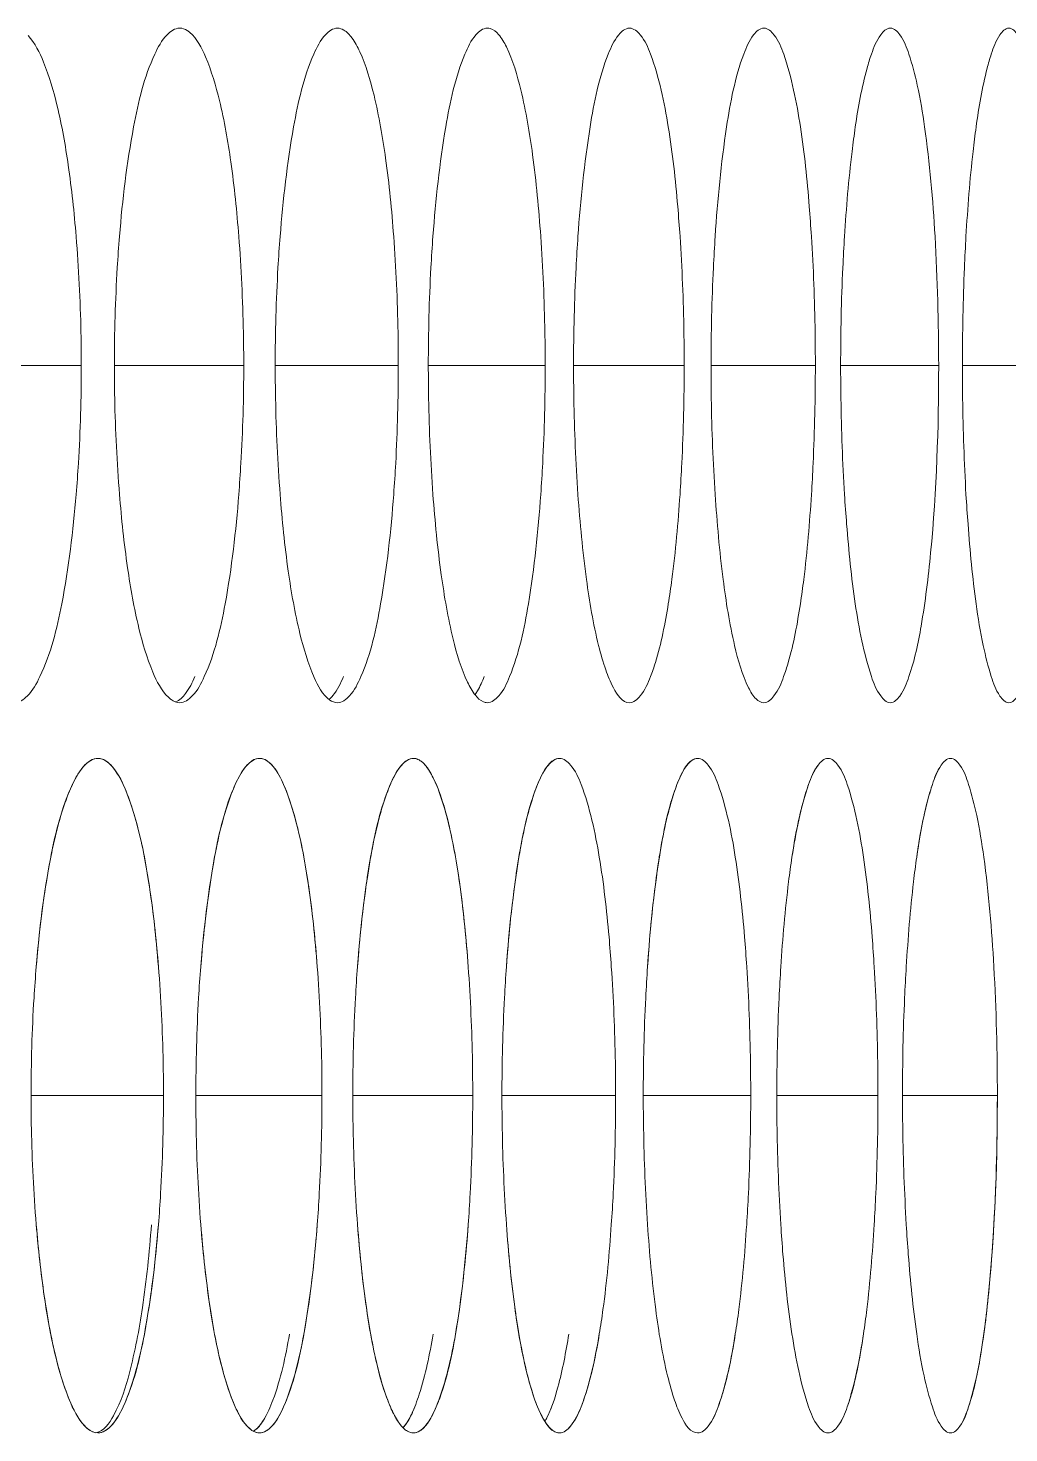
# Model space of a CAD drawing. Header units: millimetres. Extents: x 1177 to 4147, y 93 to 2194.
# Drawn here: x 2907.68 to 2916.4, y 1641.89 to 1654.38 of the extents above; entities that cross this region are included whole.
import ezdxf

# ---------------------------------------------------------------- set-up
doc = ezdxf.new("R2010")
doc.units = ezdxf.units.MM
doc.header["$LTSCALE"] = 0.1
doc.layers.add('标注', color=251, linetype='Continuous', lineweight=9)

msp = doc.modelspace()

# ---------------------------------------------------------------- linework, layer by layer
at = {"layer": '标注'}
for p, q in [((2906.944, 1651.38), (2908.15, 1651.38)), ((2908.444, 1651.38), (2909.595, 1651.38)), ((2909.875, 1651.38), (2910.97, 1651.38)), ((2911.237, 1651.38), (2912.277, 1651.38)), ((2912.529, 1651.38), (2913.513, 1651.38)), ((2913.752, 1651.38), (2914.68, 1651.38)), ((2914.905, 1651.38), (2915.777, 1651.38)), ((2915.988, 1651.38), (2916.804, 1651.38)), ((2907.703, 1644.885), (2908.881, 1644.885)), ((2907.703, 1644.885), (2908.881, 1644.885)), ((2909.169, 1644.885), (2910.291, 1644.885)), ((2909.169, 1644.885), (2910.291, 1644.885)), ((2910.565, 1644.885), (2911.632, 1644.885)), ((2910.565, 1644.885), (2911.632, 1644.885)), ((2911.892, 1644.885), (2912.903, 1644.885)), ((2911.892, 1644.885), (2912.903, 1644.885)), ((2913.149, 1644.885), (2914.105, 1644.885)), ((2913.149, 1644.885), (2914.105, 1644.885)), ((2914.337, 1644.885), (2915.237, 1644.885)), ((2914.337, 1644.885), (2915.237, 1644.885)), ((2915.455, 1644.885), (2916.299, 1644.885)), ((2915.455, 1644.885), (2916.299, 1644.885))]:
    msp.add_line(p, q, dxfattribs=at)
for points, knots in [([(2909.025, 1654.38), (2908.983, 1654.38), (2908.882, 1654.308), (2908.833, 1654.21), (2908.804, 1654.149)], [0, 0, 0, 0, 0.384136, 1, 1, 1, 1]), ([(2909.115, 1654.342), (2909.108, 1654.348), (2909.082, 1654.368), (2909.049, 1654.38), (2909.025, 1654.38)], [0, 0, 0, 0, 0.282086, 1, 1, 1, 1]), ([(2910.428, 1654.38), (2910.388, 1654.38), (2910.291, 1654.306), (2910.245, 1654.21), (2910.218, 1654.149)], [0, 0, 0, 0, 0.378328, 1, 1, 1, 1]), ([(2910.929, 1652.528), (2910.912, 1652.76), (2910.871, 1653.181), (2910.775, 1653.731), (2910.671, 1654.093), (2910.57, 1654.284), (2910.514, 1654.346), (2910.485, 1654.363)], [0, 0, 0, 0, 0.364158, 0.661207, 0.874207, 0.947517, 1, 1, 1, 1]), ([(2911.762, 1654.38), (2911.723, 1654.38), (2911.63, 1654.304), (2911.589, 1654.21), (2911.563, 1654.149)], [0, 0, 0, 0, 0.37223, 1, 1, 1, 1]), ([(2912.237, 1652.528), (2912.22, 1652.77), (2912.179, 1653.208), (2912.083, 1653.772), (2911.978, 1654.135), (2911.876, 1654.316), (2911.817, 1654.368), (2911.788, 1654.376)], [0, 0, 0, 0, 0.376417, 0.678059, 0.88637, 0.953961, 1, 1, 1, 1]), ([(2913.027, 1654.38), (2912.989, 1654.38), (2912.9, 1654.302), (2912.862, 1654.209), (2912.838, 1654.149)], [0, 0, 0, 0, 0.36584, 1, 1, 1, 1]), ([(2913.372, 1653.501), (2913.336, 1653.72), (2913.276, 1654.008), (2913.153, 1654.302), (2913.064, 1654.38), (2913.027, 1654.38)], [0, 0, 0, 0, 0.68404, 0.884461, 1, 1, 1, 1]), ([(2914.222, 1654.38), (2914.185, 1654.38), (2914.101, 1654.299), (2914.066, 1654.209), (2914.043, 1654.149)], [0, 0, 0, 0, 0.359161, 1, 1, 1, 1]), ([(2914.547, 1653.501), (2914.514, 1653.72), (2914.456, 1654.007), (2914.342, 1654.299), (2914.258, 1654.38), (2914.222, 1654.38)], [0, 0, 0, 0, 0.688296, 0.888112, 1, 1, 1, 1]), ([(2915.347, 1654.38), (2915.312, 1654.38), (2915.232, 1654.297), (2915.2, 1654.209), (2915.179, 1654.149)], [0, 0, 0, 0, 0.352199, 1, 1, 1, 1]), ([(2915.777, 1651.38), (2915.777, 1651.763), (2915.758, 1652.471), (2915.687, 1653.305), (2915.599, 1653.843), (2915.525, 1654.122), (2915.461, 1654.297), (2915.381, 1654.38), (2915.347, 1654.38)], [0, 0, 0, 0, 0.372429, 0.689732, 0.811883, 0.904664, 0.966442, 1, 1, 1, 1]), ([(2916.402, 1654.38), (2916.369, 1654.38), (2916.293, 1654.294), (2916.265, 1654.208), (2916.245, 1654.149)], [0, 0, 0, 0, 0.34497, 1, 1, 1, 1]), ([(2916.804, 1651.38), (2916.804, 1651.763), (2916.786, 1652.471), (2916.72, 1653.305), (2916.638, 1653.843), (2916.568, 1654.121), (2916.51, 1654.294), (2916.435, 1654.38), (2916.402, 1654.38)], [0, 0, 0, 0, 0.373515, 0.691581, 0.813864, 0.906521, 0.967776, 1, 1, 1, 1]), ([(2908.104, 1652.528), (2908.087, 1652.739), (2908.045, 1653.128), (2907.954, 1653.648), (2907.84, 1654.037), (2907.739, 1654.247), (2907.677, 1654.314)], [0, 0, 0, 0, 0.343252, 0.632232, 0.852748, 1, 1, 1, 1]), ([(2909.551, 1652.528), (2909.534, 1652.749), (2909.492, 1653.154), (2909.399, 1653.692), (2909.285, 1654.079), (2909.18, 1654.286), (2909.115, 1654.342)], [0, 0, 0, 0, 0.353299, 0.646273, 0.86342, 1, 1, 1, 1]), ([(2908.804, 1654.149), (2908.709, 1653.945), (2908.581, 1653.401), (2908.516, 1652.854), (2908.49, 1652.528)], [0, 0, 0, 0, 0.407017, 1, 1, 1, 1]), ([(2910.218, 1654.149), (2910.128, 1653.944), (2910.006, 1653.4), (2909.944, 1652.854), (2909.919, 1652.528)], [0, 0, 0, 0, 0.406317, 1, 1, 1, 1]), ([(2911.563, 1654.149), (2911.476, 1653.943), (2911.361, 1653.399), (2911.302, 1652.854), (2911.278, 1652.528)], [0, 0, 0, 0, 0.405644, 1, 1, 1, 1]), ([(2912.838, 1654.149), (2912.755, 1653.942), (2912.647, 1653.398), (2912.591, 1652.853), (2912.568, 1652.528)], [0, 0, 0, 0, 0.405, 1, 1, 1, 1]), ([(2914.043, 1654.149), (2913.965, 1653.941), (2913.863, 1653.398), (2913.81, 1652.853), (2913.789, 1652.528)], [0, 0, 0, 0, 0.404385, 1, 1, 1, 1]), ([(2915.179, 1654.149), (2915.164, 1654.107), (2915.1, 1653.895), (2915.061, 1653.676), (2915.035, 1653.501)], [0, 0, 0, 0, 0.198383, 1, 1, 1, 1]), ([(2916.245, 1654.149), (2916.231, 1654.107), (2916.171, 1653.895), (2916.135, 1653.676), (2916.11, 1653.501)], [0, 0, 0, 0, 0.197891, 1, 1, 1, 1]), ([(2913.476, 1652.528), (2913.47, 1652.616), (2913.445, 1652.942), (2913.41, 1653.267), (2913.372, 1653.501)], [0, 0, 0, 0, 0.272672, 1, 1, 1, 1]), ([(2914.645, 1652.528), (2914.639, 1652.616), (2914.616, 1652.942), (2914.583, 1653.267), (2914.547, 1653.501)], [0, 0, 0, 0, 0.272763, 1, 1, 1, 1]), ([(2915.035, 1653.501), (2915.025, 1653.429), (2914.982, 1653.105), (2914.955, 1652.78), (2914.939, 1652.528)], [0, 0, 0, 0, 0.224658, 1, 1, 1, 1]), ([(2916.11, 1653.501), (2916.1, 1653.429), (2916.06, 1653.105), (2916.035, 1652.78), (2916.02, 1652.528)], [0, 0, 0, 0, 0.224554, 1, 1, 1, 1]), ([(2908.15, 1651.38), (2908.15, 1651.478), (2908.146, 1651.861), (2908.127, 1652.244), (2908.104, 1652.528)], [0, 0, 0, 0, 0.255908, 1, 1, 1, 1]), ([(2908.49, 1652.528), (2908.482, 1652.435), (2908.456, 1652.053), (2908.444, 1651.671), (2908.444, 1651.38)], [0, 0, 0, 0, 0.241932, 1, 1, 1, 1]), ([(2909.595, 1651.38), (2909.595, 1651.478), (2909.591, 1651.861), (2909.573, 1652.244), (2909.551, 1652.528)], [0, 0, 0, 0, 0.255929, 1, 1, 1, 1]), ([(2909.919, 1652.528), (2909.911, 1652.435), (2909.886, 1652.053), (2909.875, 1651.671), (2909.875, 1651.38)], [0, 0, 0, 0, 0.241898, 1, 1, 1, 1]), ([(2910.97, 1651.38), (2910.97, 1651.478), (2910.967, 1651.861), (2910.95, 1652.244), (2910.929, 1652.528)], [0, 0, 0, 0, 0.255949, 1, 1, 1, 1]), ([(2911.278, 1652.528), (2911.271, 1652.435), (2911.247, 1652.053), (2911.237, 1651.671), (2911.237, 1651.38)], [0, 0, 0, 0, 0.241865, 1, 1, 1, 1]), ([(2912.277, 1651.38), (2912.277, 1651.478), (2912.273, 1651.861), (2912.257, 1652.244), (2912.237, 1652.528)], [0, 0, 0, 0, 0.255968, 1, 1, 1, 1]), ([(2912.568, 1652.528), (2912.562, 1652.435), (2912.539, 1652.053), (2912.529, 1651.671), (2912.529, 1651.38)], [0, 0, 0, 0, 0.241834, 1, 1, 1, 1]), ([(2913.513, 1651.38), (2913.513, 1651.478), (2913.51, 1651.861), (2913.495, 1652.244), (2913.476, 1652.528)], [0, 0, 0, 0, 0.255986, 1, 1, 1, 1]), ([(2913.789, 1652.528), (2913.783, 1652.435), (2913.761, 1652.053), (2913.752, 1651.67), (2913.752, 1651.38)], [0, 0, 0, 0, 0.241805, 1, 1, 1, 1]), ([(2914.68, 1651.38), (2914.68, 1651.478), (2914.677, 1651.861), (2914.663, 1652.244), (2914.645, 1652.528)], [0, 0, 0, 0, 0.256003, 1, 1, 1, 1]), ([(2914.939, 1652.528), (2914.934, 1652.435), (2914.913, 1652.053), (2914.905, 1651.67), (2914.905, 1651.38)], [0, 0, 0, 0, 0.241777, 1, 1, 1, 1]), ([(2916.02, 1652.528), (2916.015, 1652.435), (2915.996, 1652.053), (2915.988, 1651.67), (2915.988, 1651.38)], [0, 0, 0, 0, 0.241751, 1, 1, 1, 1]), ([(2908.104, 1650.233), (2908.112, 1650.325), (2908.139, 1650.707), (2908.15, 1651.09), (2908.15, 1651.38)], [0, 0, 0, 0, 0.24194, 1, 1, 1, 1]), ([(2908.444, 1651.38), (2908.444, 1651.282), (2908.448, 1650.9), (2908.467, 1650.517), (2908.49, 1650.233)], [0, 0, 0, 0, 0.255912, 1, 1, 1, 1]), ([(2909.551, 1650.233), (2909.558, 1650.325), (2909.584, 1650.707), (2909.595, 1651.09), (2909.595, 1651.38)], [0, 0, 0, 0, 0.241906, 1, 1, 1, 1]), ([(2909.875, 1651.38), (2909.875, 1651.282), (2909.879, 1650.9), (2909.897, 1650.517), (2909.919, 1650.233)], [0, 0, 0, 0, 0.255933, 1, 1, 1, 1]), ([(2910.929, 1650.233), (2910.936, 1650.325), (2910.96, 1650.707), (2910.97, 1651.09), (2910.97, 1651.38)], [0, 0, 0, 0, 0.241873, 1, 1, 1, 1]), ([(2911.237, 1651.38), (2911.237, 1651.282), (2911.241, 1650.9), (2911.257, 1650.517), (2911.278, 1650.233)], [0, 0, 0, 0, 0.255953, 1, 1, 1, 1]), ([(2912.237, 1650.233), (2912.244, 1650.325), (2912.267, 1650.707), (2912.277, 1651.09), (2912.277, 1651.38)], [0, 0, 0, 0, 0.241842, 1, 1, 1, 1]), ([(2912.529, 1651.38), (2912.529, 1651.282), (2912.533, 1650.9), (2912.548, 1650.517), (2912.568, 1650.233)], [0, 0, 0, 0, 0.255971, 1, 1, 1, 1]), ([(2913.476, 1650.233), (2913.482, 1650.325), (2913.504, 1650.707), (2913.513, 1651.09), (2913.513, 1651.38)], [0, 0, 0, 0, 0.241812, 1, 1, 1, 1]), ([(2913.752, 1651.38), (2913.752, 1651.282), (2913.755, 1650.9), (2913.77, 1650.517), (2913.789, 1650.233)], [0, 0, 0, 0, 0.255989, 1, 1, 1, 1]), ([(2914.645, 1650.233), (2914.651, 1650.325), (2914.671, 1650.708), (2914.68, 1651.09), (2914.68, 1651.38)], [0, 0, 0, 0, 0.241784, 1, 1, 1, 1]), ([(2914.905, 1651.38), (2914.905, 1651.282), (2914.908, 1650.9), (2914.922, 1650.517), (2914.939, 1650.233)], [0, 0, 0, 0, 0.256006, 1, 1, 1, 1]), ([(2915.512, 1648.612), (2915.563, 1648.758), (2915.64, 1649.125), (2915.751, 1650.048), (2915.777, 1650.824), (2915.777, 1651.38)], [0, 0, 0, 0, 0.166119, 0.401654, 1, 1, 1, 1]), ([(2915.988, 1651.38), (2915.988, 1651.282), (2915.991, 1650.9), (2916.004, 1650.517), (2916.02, 1650.233)], [0, 0, 0, 0, 0.256022, 1, 1, 1, 1]), ([(2907.782, 1648.612), (2907.88, 1648.815), (2908.011, 1649.36), (2908.078, 1649.907), (2908.104, 1650.233)], [0, 0, 0, 0, 0.407475, 1, 1, 1, 1]), ([(2908.49, 1650.233), (2908.507, 1650.015), (2908.55, 1649.616), (2908.643, 1649.085), (2908.758, 1648.697), (2908.861, 1648.488), (2908.925, 1648.428)], [0, 0, 0, 0, 0.349668, 0.641268, 0.859711, 1, 1, 1, 1]), ([(2909.244, 1648.612), (2909.338, 1648.816), (2909.463, 1649.36), (2909.526, 1649.907), (2909.551, 1650.233)], [0, 0, 0, 0, 0.406757, 1, 1, 1, 1]), ([(2909.919, 1650.233), (2909.936, 1650.005), (2909.978, 1649.59), (2910.074, 1649.041), (2910.189, 1648.657), (2910.294, 1648.451), (2910.361, 1648.404)], [0, 0, 0, 0, 0.360647, 0.656591, 0.871311, 1, 1, 1, 1]), ([(2910.637, 1648.612), (2910.726, 1648.817), (2910.845, 1649.361), (2910.905, 1649.907), (2910.929, 1650.233)], [0, 0, 0, 0, 0.406066, 1, 1, 1, 1]), ([(2911.278, 1650.233), (2911.296, 1649.994), (2911.338, 1649.562), (2911.435, 1649.002), (2911.54, 1648.64), (2911.642, 1648.455), (2911.698, 1648.4), (2911.727, 1648.388)], [0, 0, 0, 0, 0.372333, 0.672575, 0.882635, 0.952132, 1, 1, 1, 1]), ([(2911.96, 1648.612), (2912.045, 1648.818), (2912.157, 1649.362), (2912.214, 1649.907), (2912.237, 1650.233)], [0, 0, 0, 0, 0.405403, 1, 1, 1, 1]), ([(2912.568, 1650.233), (2912.586, 1649.98), (2912.629, 1649.528), (2912.715, 1649.01), (2912.808, 1648.684), (2912.877, 1648.512), (2912.962, 1648.38), (2913.027, 1648.38)], [0, 0, 0, 0, 0.389161, 0.695877, 0.811486, 0.900262, 1, 1, 1, 1]), ([(2913.372, 1649.26), (2913.384, 1649.332), (2913.43, 1649.655), (2913.459, 1649.981), (2913.476, 1650.233)], [0, 0, 0, 0, 0.224828, 1, 1, 1, 1]), ([(2913.789, 1650.233), (2913.805, 1649.981), (2913.845, 1649.529), (2913.937, 1648.953), (2914.039, 1648.592), (2914.136, 1648.42), (2914.196, 1648.38), (2914.222, 1648.38)], [0, 0, 0, 0, 0.389812, 0.696656, 0.899917, 0.961012, 1, 1, 1, 1]), ([(2914.547, 1649.26), (2914.558, 1649.332), (2914.602, 1649.655), (2914.629, 1649.981), (2914.645, 1650.233)], [0, 0, 0, 0, 0.224714, 1, 1, 1, 1]), ([(2914.939, 1650.233), (2914.945, 1650.144), (2914.968, 1649.819), (2915.001, 1649.494), (2915.035, 1649.26)], [0, 0, 0, 0, 0.272803, 1, 1, 1, 1]), ([(2916.02, 1650.233), (2916.026, 1650.144), (2916.047, 1649.819), (2916.078, 1649.494), (2916.11, 1649.26)], [0, 0, 0, 0, 0.272887, 1, 1, 1, 1]), ([(2913.214, 1648.612), (2913.23, 1648.653), (2913.301, 1648.865), (2913.344, 1649.084), (2913.372, 1649.26)], [0, 0, 0, 0, 0.199302, 1, 1, 1, 1]), ([(2914.398, 1648.612), (2914.413, 1648.653), (2914.48, 1648.865), (2914.52, 1649.084), (2914.547, 1649.26)], [0, 0, 0, 0, 0.198767, 1, 1, 1, 1]), ([(2915.035, 1649.26), (2915.068, 1649.041), (2915.123, 1648.754), (2915.232, 1648.464), (2915.312, 1648.38), (2915.347, 1648.38)], [0, 0, 0, 0, 0.692122, 0.891575, 1, 1, 1, 1]), ([(2916.11, 1649.26), (2916.128, 1649.135), (2916.162, 1648.918), (2916.233, 1648.639), (2916.293, 1648.466), (2916.369, 1648.38), (2916.402, 1648.38)], [0, 0, 0, 0, 0.396145, 0.696516, 0.895316, 1, 1, 1, 1]), ([(2907.553, 1648.38), (2907.596, 1648.38), (2907.701, 1648.451), (2907.752, 1648.55), (2907.782, 1648.612)], [0, 0, 0, 0, 0.389686, 1, 1, 1, 1]), ([(2908.989, 1648.387), (2909.025, 1648.4), (2909.096, 1648.474), (2909.138, 1648.559), (2909.161, 1648.612)], [0, 0, 0, 0, 0.398504, 1, 1, 1, 1]), ([(2909.025, 1648.38), (2909.067, 1648.38), (2909.168, 1648.453), (2909.216, 1648.551), (2909.244, 1648.612)], [0, 0, 0, 0, 0.384127, 1, 1, 1, 1]), ([(2910.356, 1648.41), (2910.368, 1648.42), (2910.423, 1648.478), (2910.458, 1648.552), (2910.482, 1648.612)], [0, 0, 0, 0, 0.193099, 1, 1, 1, 1]), ([(2910.428, 1648.38), (2910.469, 1648.38), (2910.566, 1648.455), (2910.61, 1648.551), (2910.637, 1648.612)], [0, 0, 0, 0, 0.37828, 1, 1, 1, 1]), ([(2911.653, 1648.454), (2911.661, 1648.465), (2911.693, 1648.514), (2911.717, 1648.568), (2911.734, 1648.612)], [0, 0, 0, 0, 0.212146, 1, 1, 1, 1]), ([(2911.762, 1648.38), (2911.801, 1648.38), (2911.894, 1648.457), (2911.935, 1648.551), (2911.96, 1648.612)], [0, 0, 0, 0, 0.372142, 1, 1, 1, 1]), ([(2913.027, 1648.38), (2913.064, 1648.38), (2913.153, 1648.459), (2913.19, 1648.552), (2913.214, 1648.612)], [0, 0, 0, 0, 0.36571, 1, 1, 1, 1]), ([(2914.222, 1648.38), (2914.258, 1648.38), (2914.342, 1648.462), (2914.376, 1648.552), (2914.398, 1648.612)], [0, 0, 0, 0, 0.358988, 1, 1, 1, 1]), ([(2915.347, 1648.38), (2915.381, 1648.38), (2915.461, 1648.464), (2915.492, 1648.552), (2915.512, 1648.612)], [0, 0, 0, 0, 0.351982, 1, 1, 1, 1]), ([(2916.402, 1648.38), (2916.435, 1648.38), (2916.51, 1648.467), (2916.538, 1648.552), (2916.557, 1648.612)], [0, 0, 0, 0, 0.34471, 1, 1, 1, 1]), ([(2908.925, 1648.428), (2908.933, 1648.421), (2908.961, 1648.396), (2908.998, 1648.38), (2909.025, 1648.38)], [0, 0, 0, 0, 0.288207, 1, 1, 1, 1]), ([(2908.298, 1647.885), (2908.225, 1647.885), (2908.121, 1647.762), (2908.036, 1647.582), (2907.925, 1647.258), (2907.822, 1646.738), (2907.77, 1646.285), (2907.749, 1646.032)], [0, 0, 0, 0, 0.108725, 0.198707, 0.314104, 0.617245, 1, 1, 1, 1]), ([(2908.298, 1647.885), (2908.254, 1647.885), (2908.151, 1647.814), (2908.101, 1647.715), (2908.071, 1647.653)], [0, 0, 0, 0, 0.386933, 1, 1, 1, 1]), ([(2908.836, 1646.032), (2908.816, 1646.285), (2908.766, 1646.738), (2908.666, 1647.258), (2908.557, 1647.581), (2908.473, 1647.762), (2908.369, 1647.885), (2908.298, 1647.885)], [0, 0, 0, 0, 0.38312, 0.686351, 0.80168, 0.891533, 1, 1, 1, 1]), ([(2908.404, 1647.833), (2908.396, 1647.841), (2908.366, 1647.868), (2908.326, 1647.885), (2908.298, 1647.885)], [0, 0, 0, 0, 0.288854, 1, 1, 1, 1]), ([(2909.735, 1647.885), (2909.666, 1647.885), (2909.566, 1647.76), (2909.486, 1647.581), (2909.38, 1647.258), (2909.282, 1646.738), (2909.233, 1646.285), (2909.213, 1646.032)], [0, 0, 0, 0, 0.106138, 0.195757, 0.311206, 0.615378, 1, 1, 1, 1]), ([(2909.735, 1647.885), (2909.694, 1647.885), (2909.595, 1647.812), (2909.548, 1647.715), (2909.52, 1647.653)], [0, 0, 0, 0, 0.381268, 1, 1, 1, 1]), ([(2910.249, 1646.032), (2910.23, 1646.285), (2910.182, 1646.738), (2910.087, 1647.257), (2909.983, 1647.581), (2909.904, 1647.76), (2909.805, 1647.885), (2909.735, 1647.885)], [0, 0, 0, 0, 0.384981, 0.689245, 0.80463, 0.894123, 1, 1, 1, 1]), ([(2911.104, 1647.885), (2911.036, 1647.885), (2910.943, 1647.758), (2910.867, 1647.581), (2910.766, 1647.257), (2910.673, 1646.738), (2910.626, 1646.285), (2910.607, 1646.032)], [0, 0, 0, 0, 0.103563, 0.192833, 0.308341, 0.613538, 1, 1, 1, 1]), ([(2911.104, 1647.885), (2911.064, 1647.885), (2910.969, 1647.81), (2910.926, 1647.714), (2910.899, 1647.653)], [0, 0, 0, 0, 0.375316, 1, 1, 1, 1]), ([(2911.592, 1646.032), (2911.574, 1646.285), (2911.529, 1646.737), (2911.438, 1647.257), (2911.339, 1647.581), (2911.265, 1647.757), (2911.172, 1647.885), (2911.104, 1647.885)], [0, 0, 0, 0, 0.386814, 0.692105, 0.807551, 0.8967, 1, 1, 1, 1]), ([(2911.592, 1646.032), (2911.575, 1646.27), (2911.534, 1646.699), (2911.438, 1647.257), (2911.333, 1647.619), (2911.231, 1647.806), (2911.174, 1647.863), (2911.145, 1647.876)], [0, 0, 0, 0, 0.370156, 0.669475, 0.880231, 0.950761, 1, 1, 1, 1]), ([(2912.403, 1647.885), (2912.337, 1647.885), (2912.249, 1647.755), (2912.178, 1647.581), (2912.082, 1647.256), (2911.994, 1646.737), (2911.95, 1646.285), (2911.932, 1646.032)], [0, 0, 0, 0, 0.101007, 0.189943, 0.305517, 0.61173, 1, 1, 1, 1]), ([(2912.403, 1647.885), (2912.365, 1647.885), (2912.274, 1647.808), (2912.234, 1647.714), (2912.209, 1647.653)], [0, 0, 0, 0, 0.369072, 1, 1, 1, 1]), ([(2912.758, 1647.006), (2912.722, 1647.225), (2912.66, 1647.513), (2912.532, 1647.808), (2912.442, 1647.885), (2912.403, 1647.885)], [0, 0, 0, 0, 0.68191, 0.882647, 1, 1, 1, 1]), ([(2912.758, 1647.006), (2912.722, 1647.225), (2912.66, 1647.513), (2912.532, 1647.808), (2912.442, 1647.885), (2912.403, 1647.885)], [0, 0, 0, 0, 0.68191, 0.882647, 1, 1, 1, 1]), ([(2913.633, 1647.885), (2913.569, 1647.885), (2913.487, 1647.753), (2913.42, 1647.581), (2913.329, 1647.255), (2913.246, 1646.737), (2913.204, 1646.285), (2913.187, 1646.032)], [0, 0, 0, 0, 0.098477, 0.187097, 0.302743, 0.609957, 1, 1, 1, 1]), ([(2913.633, 1647.885), (2913.596, 1647.885), (2913.509, 1647.805), (2913.473, 1647.714), (2913.449, 1647.653)], [0, 0, 0, 0, 0.362536, 1, 1, 1, 1]), ([(2913.968, 1647.006), (2913.934, 1647.225), (2913.875, 1647.512), (2913.756, 1647.805), (2913.67, 1647.885), (2913.633, 1647.885)], [0, 0, 0, 0, 0.686169, 0.886283, 1, 1, 1, 1]), ([(2913.968, 1647.006), (2913.934, 1647.225), (2913.875, 1647.512), (2913.756, 1647.805), (2913.67, 1647.885), (2913.633, 1647.885)], [0, 0, 0, 0, 0.686169, 0.886283, 1, 1, 1, 1]), ([(2914.793, 1647.885), (2914.757, 1647.885), (2914.675, 1647.803), (2914.562, 1647.512), (2914.505, 1647.225), (2914.472, 1647.006)], [0, 0, 0, 0, 0.110259, 0.309993, 1, 1, 1, 1]), ([(2914.793, 1647.885), (2914.757, 1647.885), (2914.675, 1647.803), (2914.642, 1647.714), (2914.62, 1647.653)], [0, 0, 0, 0, 0.355714, 1, 1, 1, 1]), ([(2915.108, 1647.006), (2915.076, 1647.225), (2915.02, 1647.512), (2914.91, 1647.803), (2914.828, 1647.885), (2914.793, 1647.885)], [0, 0, 0, 0, 0.690419, 0.889948, 1, 1, 1, 1]), ([(2915.108, 1647.006), (2915.076, 1647.225), (2915.02, 1647.512), (2914.91, 1647.803), (2914.828, 1647.885), (2914.793, 1647.885)], [0, 0, 0, 0, 0.690419, 0.889948, 1, 1, 1, 1]), ([(2915.883, 1647.885), (2915.849, 1647.885), (2915.771, 1647.8), (2915.709, 1647.626), (2915.635, 1647.347), (2915.599, 1647.13), (2915.582, 1647.006)], [0, 0, 0, 0, 0.106517, 0.305568, 0.605245, 1, 1, 1, 1]), ([(2915.883, 1647.885), (2915.849, 1647.885), (2915.771, 1647.8), (2915.741, 1647.713), (2915.721, 1647.653)], [0, 0, 0, 0, 0.348617, 1, 1, 1, 1]), ([(2916.299, 1644.885), (2916.299, 1645.268), (2916.281, 1645.976), (2916.212, 1646.809), (2916.127, 1647.348), (2916.055, 1647.626), (2915.994, 1647.8), (2915.917, 1647.885), (2915.883, 1647.885)], [0, 0, 0, 0, 0.372977, 0.690664, 0.812881, 0.905598, 0.967111, 1, 1, 1, 1]), ([(2916.299, 1644.885), (2916.299, 1645.268), (2916.281, 1645.976), (2916.212, 1646.809), (2916.127, 1647.348), (2916.055, 1647.626), (2915.994, 1647.8), (2915.917, 1647.885), (2915.883, 1647.885)], [0, 0, 0, 0, 0.372977, 0.690664, 0.812881, 0.905598, 0.967111, 1, 1, 1, 1]), ([(2908.836, 1646.032), (2908.819, 1646.249), (2908.778, 1646.645), (2908.685, 1647.175), (2908.571, 1647.563), (2908.468, 1647.772), (2908.404, 1647.833)], [0, 0, 0, 0, 0.348125, 0.639047, 0.857939, 1, 1, 1, 1]), ([(2910.249, 1646.032), (2910.232, 1646.259), (2910.19, 1646.671), (2910.096, 1647.218), (2909.981, 1647.603), (2909.876, 1647.809), (2909.809, 1647.858)], [0, 0, 0, 0, 0.358786, 0.65392, 0.869192, 1, 1, 1, 1]), ([(2908.071, 1647.653), (2907.975, 1647.45), (2907.843, 1646.906), (2907.776, 1646.359), (2907.749, 1646.032)], [0, 0, 0, 0, 0.407378, 1, 1, 1, 1]), ([(2909.52, 1647.653), (2909.427, 1647.449), (2909.302, 1646.905), (2909.239, 1646.359), (2909.213, 1646.032)], [0, 0, 0, 0, 0.406664, 1, 1, 1, 1]), ([(2910.899, 1647.653), (2910.811, 1647.448), (2910.692, 1646.904), (2910.632, 1646.358), (2910.607, 1646.032)], [0, 0, 0, 0, 0.405977, 1, 1, 1, 1]), ([(2912.209, 1647.653), (2912.125, 1647.447), (2912.013, 1646.904), (2911.955, 1646.358), (2911.932, 1646.032)], [0, 0, 0, 0, 0.405318, 1, 1, 1, 1]), ([(2913.449, 1647.653), (2913.369, 1647.446), (2913.264, 1646.903), (2913.209, 1646.358), (2913.187, 1646.032)], [0, 0, 0, 0, 0.404689, 1, 1, 1, 1]), ([(2914.62, 1647.653), (2914.605, 1647.612), (2914.538, 1647.4), (2914.498, 1647.181), (2914.472, 1647.006)], [0, 0, 0, 0, 0.198639, 1, 1, 1, 1]), ([(2915.721, 1647.653), (2915.707, 1647.612), (2915.644, 1647.4), (2915.607, 1647.181), (2915.582, 1647.006)], [0, 0, 0, 0, 0.198134, 1, 1, 1, 1]), ([(2912.865, 1646.032), (2912.859, 1646.121), (2912.834, 1646.447), (2912.797, 1646.772), (2912.758, 1647.006)], [0, 0, 0, 0, 0.272625, 1, 1, 1, 1]), ([(2912.865, 1646.032), (2912.859, 1646.121), (2912.834, 1646.447), (2912.797, 1646.772), (2912.758, 1647.006)], [0, 0, 0, 0, 0.272625, 1, 1, 1, 1]), ([(2914.069, 1646.032), (2914.064, 1646.121), (2914.04, 1646.447), (2914.005, 1646.771), (2913.968, 1647.006)], [0, 0, 0, 0, 0.272718, 1, 1, 1, 1]), ([(2914.069, 1646.032), (2914.064, 1646.121), (2914.04, 1646.447), (2914.005, 1646.771), (2913.968, 1647.006)], [0, 0, 0, 0, 0.272718, 1, 1, 1, 1]), ([(2914.472, 1647.006), (2914.461, 1646.933), (2914.417, 1646.61), (2914.389, 1646.285), (2914.373, 1646.032)], [0, 0, 0, 0, 0.224713, 1, 1, 1, 1]), ([(2914.472, 1647.006), (2914.461, 1646.933), (2914.417, 1646.61), (2914.389, 1646.285), (2914.373, 1646.032)], [0, 0, 0, 0, 0.224713, 1, 1, 1, 1]), ([(2915.203, 1646.032), (2915.198, 1646.121), (2915.176, 1646.446), (2915.143, 1646.771), (2915.108, 1647.006)], [0, 0, 0, 0, 0.272807, 1, 1, 1, 1]), ([(2915.203, 1646.032), (2915.198, 1646.121), (2915.176, 1646.446), (2915.143, 1646.771), (2915.108, 1647.006)], [0, 0, 0, 0, 0.272807, 1, 1, 1, 1]), ([(2915.582, 1647.006), (2915.571, 1646.933), (2915.53, 1646.61), (2915.504, 1646.285), (2915.489, 1646.032)], [0, 0, 0, 0, 0.224605, 1, 1, 1, 1]), ([(2915.582, 1647.006), (2915.571, 1646.933), (2915.53, 1646.61), (2915.504, 1646.285), (2915.489, 1646.032)], [0, 0, 0, 0, 0.224605, 1, 1, 1, 1]), ([(2907.749, 1646.032), (2907.742, 1645.94), (2907.714, 1645.558), (2907.703, 1645.175), (2907.703, 1644.885)], [0, 0, 0, 0, 0.24195, 1, 1, 1, 1]), ([(2907.749, 1646.032), (2907.742, 1645.94), (2907.714, 1645.558), (2907.703, 1645.175), (2907.703, 1644.885)], [0, 0, 0, 0, 0.24195, 1, 1, 1, 1]), ([(2908.881, 1644.885), (2908.881, 1644.983), (2908.877, 1645.366), (2908.859, 1645.749), (2908.836, 1646.032)], [0, 0, 0, 0, 0.255919, 1, 1, 1, 1]), ([(2908.881, 1644.885), (2908.881, 1644.983), (2908.877, 1645.366), (2908.859, 1645.749), (2908.836, 1646.032)], [0, 0, 0, 0, 0.255919, 1, 1, 1, 1]), ([(2909.213, 1646.032), (2909.205, 1645.94), (2909.179, 1645.558), (2909.169, 1645.175), (2909.169, 1644.885)], [0, 0, 0, 0, 0.241915, 1, 1, 1, 1]), ([(2909.213, 1646.032), (2909.205, 1645.94), (2909.179, 1645.558), (2909.169, 1645.175), (2909.169, 1644.885)], [0, 0, 0, 0, 0.241915, 1, 1, 1, 1]), ([(2910.291, 1644.885), (2910.291, 1644.983), (2910.288, 1645.366), (2910.27, 1645.748), (2910.249, 1646.032)], [0, 0, 0, 0, 0.255939, 1, 1, 1, 1]), ([(2910.291, 1644.885), (2910.291, 1644.983), (2910.288, 1645.366), (2910.27, 1645.748), (2910.249, 1646.032)], [0, 0, 0, 0, 0.255939, 1, 1, 1, 1]), ([(2910.607, 1646.032), (2910.6, 1645.94), (2910.575, 1645.558), (2910.565, 1645.175), (2910.565, 1644.885)], [0, 0, 0, 0, 0.241881, 1, 1, 1, 1]), ([(2910.607, 1646.032), (2910.6, 1645.94), (2910.575, 1645.558), (2910.565, 1645.175), (2910.565, 1644.885)], [0, 0, 0, 0, 0.241881, 1, 1, 1, 1]), ([(2911.632, 1644.885), (2911.632, 1644.983), (2911.629, 1645.366), (2911.612, 1645.748), (2911.592, 1646.032)], [0, 0, 0, 0, 0.255958, 1, 1, 1, 1]), ([(2911.632, 1644.885), (2911.632, 1644.983), (2911.629, 1645.366), (2911.612, 1645.748), (2911.592, 1646.032)], [0, 0, 0, 0, 0.255958, 1, 1, 1, 1]), ([(2911.932, 1646.032), (2911.925, 1645.94), (2911.902, 1645.558), (2911.892, 1645.175), (2911.892, 1644.885)], [0, 0, 0, 0, 0.24185, 1, 1, 1, 1]), ([(2911.932, 1646.032), (2911.925, 1645.94), (2911.902, 1645.558), (2911.892, 1645.175), (2911.892, 1644.885)], [0, 0, 0, 0, 0.24185, 1, 1, 1, 1]), ([(2912.903, 1644.885), (2912.903, 1644.983), (2912.9, 1645.366), (2912.885, 1645.748), (2912.865, 1646.032)], [0, 0, 0, 0, 0.255977, 1, 1, 1, 1]), ([(2912.903, 1644.885), (2912.903, 1644.983), (2912.9, 1645.366), (2912.885, 1645.748), (2912.865, 1646.032)], [0, 0, 0, 0, 0.255977, 1, 1, 1, 1]), ([(2913.187, 1646.032), (2913.181, 1645.94), (2913.159, 1645.558), (2913.149, 1645.175), (2913.149, 1644.885)], [0, 0, 0, 0, 0.24182, 1, 1, 1, 1]), ([(2913.187, 1646.032), (2913.181, 1645.94), (2913.159, 1645.558), (2913.149, 1645.175), (2913.149, 1644.885)], [0, 0, 0, 0, 0.24182, 1, 1, 1, 1]), ([(2914.105, 1644.885), (2914.105, 1644.983), (2914.102, 1645.366), (2914.088, 1645.748), (2914.069, 1646.032)], [0, 0, 0, 0, 0.255994, 1, 1, 1, 1]), ([(2914.105, 1644.885), (2914.105, 1644.983), (2914.102, 1645.366), (2914.088, 1645.748), (2914.069, 1646.032)], [0, 0, 0, 0, 0.255994, 1, 1, 1, 1]), ([(2914.373, 1646.032), (2914.367, 1645.94), (2914.346, 1645.558), (2914.337, 1645.175), (2914.337, 1644.885)], [0, 0, 0, 0, 0.241791, 1, 1, 1, 1]), ([(2914.373, 1646.032), (2914.367, 1645.94), (2914.346, 1645.558), (2914.337, 1645.175), (2914.337, 1644.885)], [0, 0, 0, 0, 0.241791, 1, 1, 1, 1]), ([(2915.237, 1644.885), (2915.237, 1644.983), (2915.234, 1645.366), (2915.221, 1645.748), (2915.203, 1646.032)], [0, 0, 0, 0, 0.256011, 1, 1, 1, 1]), ([(2915.237, 1644.885), (2915.237, 1644.983), (2915.234, 1645.366), (2915.221, 1645.748), (2915.203, 1646.032)], [0, 0, 0, 0, 0.256011, 1, 1, 1, 1]), ([(2915.489, 1646.032), (2915.483, 1645.94), (2915.463, 1645.558), (2915.455, 1645.175), (2915.455, 1644.885)], [0, 0, 0, 0, 0.241764, 1, 1, 1, 1]), ([(2915.489, 1646.032), (2915.483, 1645.94), (2915.463, 1645.558), (2915.455, 1645.175), (2915.455, 1644.885)], [0, 0, 0, 0, 0.241764, 1, 1, 1, 1]), ([(2907.703, 1644.885), (2907.703, 1644.787), (2907.707, 1644.404), (2907.726, 1644.022), (2907.749, 1643.738)], [0, 0, 0, 0, 0.255902, 1, 1, 1, 1]), ([(2907.703, 1644.885), (2907.703, 1644.787), (2907.707, 1644.404), (2907.726, 1644.022), (2907.749, 1643.738)], [0, 0, 0, 0, 0.255902, 1, 1, 1, 1]), ([(2908.836, 1643.738), (2908.844, 1643.83), (2908.87, 1644.212), (2908.881, 1644.595), (2908.881, 1644.885)], [0, 0, 0, 0, 0.241923, 1, 1, 1, 1]), ([(2908.836, 1643.738), (2908.844, 1643.83), (2908.87, 1644.212), (2908.881, 1644.595), (2908.881, 1644.885)], [0, 0, 0, 0, 0.241923, 1, 1, 1, 1]), ([(2909.169, 1644.885), (2909.169, 1644.787), (2909.172, 1644.404), (2909.19, 1644.022), (2909.213, 1643.738)], [0, 0, 0, 0, 0.255923, 1, 1, 1, 1]), ([(2909.169, 1644.885), (2909.169, 1644.787), (2909.172, 1644.404), (2909.19, 1644.022), (2909.213, 1643.738)], [0, 0, 0, 0, 0.255923, 1, 1, 1, 1]), ([(2910.249, 1643.738), (2910.256, 1643.83), (2910.281, 1644.212), (2910.291, 1644.595), (2910.291, 1644.885)], [0, 0, 0, 0, 0.241889, 1, 1, 1, 1]), ([(2910.249, 1643.738), (2910.256, 1643.83), (2910.281, 1644.212), (2910.291, 1644.595), (2910.291, 1644.885)], [0, 0, 0, 0, 0.241889, 1, 1, 1, 1]), ([(2910.565, 1644.885), (2910.565, 1644.787), (2910.569, 1644.405), (2910.586, 1644.022), (2910.607, 1643.738)], [0, 0, 0, 0, 0.255943, 1, 1, 1, 1]), ([(2910.565, 1644.885), (2910.565, 1644.787), (2910.569, 1644.405), (2910.586, 1644.022), (2910.607, 1643.738)], [0, 0, 0, 0, 0.255943, 1, 1, 1, 1]), ([(2911.592, 1643.738), (2911.599, 1643.83), (2911.622, 1644.212), (2911.632, 1644.595), (2911.632, 1644.885)], [0, 0, 0, 0, 0.241857, 1, 1, 1, 1]), ([(2911.592, 1643.738), (2911.599, 1643.83), (2911.622, 1644.212), (2911.632, 1644.595), (2911.632, 1644.885)], [0, 0, 0, 0, 0.241857, 1, 1, 1, 1]), ([(2911.892, 1644.885), (2911.892, 1644.787), (2911.895, 1644.405), (2911.912, 1644.022), (2911.932, 1643.738)], [0, 0, 0, 0, 0.255962, 1, 1, 1, 1]), ([(2911.892, 1644.885), (2911.892, 1644.787), (2911.895, 1644.405), (2911.912, 1644.022), (2911.932, 1643.738)], [0, 0, 0, 0, 0.255962, 1, 1, 1, 1]), ([(2912.865, 1643.738), (2912.872, 1643.83), (2912.894, 1644.212), (2912.903, 1644.595), (2912.903, 1644.885)], [0, 0, 0, 0, 0.241827, 1, 1, 1, 1]), ([(2912.865, 1643.738), (2912.872, 1643.83), (2912.894, 1644.212), (2912.903, 1644.595), (2912.903, 1644.885)], [0, 0, 0, 0, 0.241827, 1, 1, 1, 1]), ([(2913.149, 1644.885), (2913.149, 1644.787), (2913.153, 1644.405), (2913.168, 1644.022), (2913.187, 1643.738)], [0, 0, 0, 0, 0.25598, 1, 1, 1, 1]), ([(2913.149, 1644.885), (2913.149, 1644.787), (2913.153, 1644.405), (2913.168, 1644.022), (2913.187, 1643.738)], [0, 0, 0, 0, 0.25598, 1, 1, 1, 1]), ([(2914.069, 1643.738), (2914.075, 1643.83), (2914.096, 1644.212), (2914.105, 1644.595), (2914.105, 1644.885)], [0, 0, 0, 0, 0.241798, 1, 1, 1, 1]), ([(2914.069, 1643.738), (2914.075, 1643.83), (2914.096, 1644.212), (2914.105, 1644.595), (2914.105, 1644.885)], [0, 0, 0, 0, 0.241798, 1, 1, 1, 1]), ([(2914.337, 1644.885), (2914.337, 1644.787), (2914.34, 1644.405), (2914.355, 1644.022), (2914.373, 1643.738)], [0, 0, 0, 0, 0.255998, 1, 1, 1, 1]), ([(2914.337, 1644.885), (2914.337, 1644.787), (2914.34, 1644.405), (2914.355, 1644.022), (2914.373, 1643.738)], [0, 0, 0, 0, 0.255998, 1, 1, 1, 1]), ([(2915.203, 1643.738), (2915.209, 1643.83), (2915.229, 1644.212), (2915.237, 1644.595), (2915.237, 1644.885)], [0, 0, 0, 0, 0.241771, 1, 1, 1, 1]), ([(2915.203, 1643.738), (2915.209, 1643.83), (2915.229, 1644.212), (2915.237, 1644.595), (2915.237, 1644.885)], [0, 0, 0, 0, 0.241771, 1, 1, 1, 1]), ([(2915.455, 1644.885), (2915.455, 1644.787), (2915.458, 1644.405), (2915.472, 1644.022), (2915.489, 1643.738)], [0, 0, 0, 0, 0.256014, 1, 1, 1, 1]), ([(2915.455, 1644.885), (2915.455, 1644.787), (2915.458, 1644.405), (2915.472, 1644.022), (2915.489, 1643.738)], [0, 0, 0, 0, 0.256014, 1, 1, 1, 1]), ([(2915.883, 1641.885), (2915.917, 1641.885), (2915.994, 1641.97), (2916.055, 1642.144), (2916.127, 1642.423), (2916.212, 1642.961), (2916.281, 1643.794), (2916.299, 1644.503), (2916.299, 1644.885)], [0, 0, 0, 0, 0.032889, 0.094402, 0.187119, 0.309336, 0.627023, 1, 1, 1, 1]), ([(2916.043, 1642.117), (2916.093, 1642.263), (2916.167, 1642.63), (2916.274, 1643.553), (2916.299, 1644.329), (2916.299, 1644.885)], [0, 0, 0, 0, 0.165903, 0.40142, 1, 1, 1, 1]), ([(2907.749, 1643.738), (2907.767, 1643.525), (2907.809, 1643.134), (2907.902, 1642.611), (2908.016, 1642.223), (2908.118, 1642.013), (2908.18, 1641.947)], [0, 0, 0, 0, 0.344652, 0.634249, 0.854362, 1, 1, 1, 1]), ([(2907.749, 1643.738), (2907.77, 1643.485), (2907.822, 1643.032), (2907.925, 1642.512), (2908.036, 1642.189), (2908.121, 1642.008), (2908.225, 1641.885), (2908.298, 1641.885)], [0, 0, 0, 0, 0.382755, 0.685896, 0.801293, 0.891275, 1, 1, 1, 1]), ([(2908.279, 1641.887), (2908.351, 1641.899), (2908.486, 1642.1), (2908.601, 1642.471), (2908.712, 1643.05), (2908.755, 1643.49), (2908.774, 1643.737)], [0, 0, 0, 0, 0.111468, 0.318884, 0.621199, 1, 1, 1, 1]), ([(2908.298, 1641.885), (2908.369, 1641.885), (2908.473, 1642.008), (2908.557, 1642.189), (2908.666, 1642.512), (2908.766, 1643.032), (2908.816, 1643.485), (2908.836, 1643.738)], [0, 0, 0, 0, 0.108467, 0.19832, 0.313649, 0.61688, 1, 1, 1, 1]), ([(2908.522, 1642.117), (2908.617, 1642.32), (2908.746, 1642.865), (2908.81, 1643.412), (2908.836, 1643.738)], [0, 0, 0, 0, 0.407112, 1, 1, 1, 1]), ([(2909.213, 1643.738), (2909.23, 1643.515), (2909.273, 1643.108), (2909.367, 1642.567), (2909.482, 1642.181), (2909.586, 1641.974), (2909.652, 1641.92)], [0, 0, 0, 0, 0.354996, 0.648712, 0.865362, 1, 1, 1, 1]), ([(2909.213, 1643.738), (2909.233, 1643.485), (2909.282, 1643.032), (2909.38, 1642.513), (2909.486, 1642.189), (2909.566, 1642.011), (2909.666, 1641.885), (2909.735, 1641.885)], [0, 0, 0, 0, 0.384622, 0.688794, 0.804243, 0.893862, 1, 1, 1, 1]), ([(2909.735, 1641.885), (2909.805, 1641.885), (2909.904, 1642.011), (2909.983, 1642.189), (2910.087, 1642.513), (2910.182, 1643.033), (2910.23, 1643.485), (2910.249, 1643.738)], [0, 0, 0, 0, 0.105877, 0.19537, 0.310755, 0.615019, 1, 1, 1, 1]), ([(2909.949, 1642.117), (2910.041, 1642.321), (2910.162, 1642.866), (2910.224, 1643.412), (2910.249, 1643.738)], [0, 0, 0, 0, 0.406408, 1, 1, 1, 1]), ([(2910.607, 1643.738), (2910.625, 1643.504), (2910.667, 1643.08), (2910.763, 1642.528), (2910.868, 1642.166), (2910.969, 1641.976), (2911.024, 1641.916), (2911.053, 1641.9)], [0, 0, 0, 0, 0.366167, 0.664077, 0.876453, 0.948818, 1, 1, 1, 1]), ([(2910.607, 1643.738), (2910.626, 1643.485), (2910.673, 1643.033), (2910.766, 1642.514), (2910.867, 1642.189), (2910.943, 1642.013), (2911.036, 1641.885), (2911.104, 1641.885)], [0, 0, 0, 0, 0.386462, 0.691659, 0.807167, 0.896437, 1, 1, 1, 1]), ([(2911.104, 1641.885), (2911.172, 1641.885), (2911.265, 1642.013), (2911.339, 1642.189), (2911.438, 1642.514), (2911.529, 1643.033), (2911.574, 1643.485), (2911.592, 1643.738)], [0, 0, 0, 0, 0.1033, 0.192449, 0.307895, 0.613186, 1, 1, 1, 1]), ([(2911.307, 1642.117), (2911.395, 1642.322), (2911.51, 1642.866), (2911.568, 1643.412), (2911.592, 1643.738)], [0, 0, 0, 0, 0.405731, 1, 1, 1, 1]), ([(2911.932, 1643.738), (2911.949, 1643.493), (2911.991, 1643.053), (2912.088, 1642.487), (2912.194, 1642.124), (2912.296, 1641.945), (2912.355, 1641.895), (2912.383, 1641.888)], [0, 0, 0, 0, 0.378761, 0.681383, 0.888916, 0.955378, 1, 1, 1, 1]), ([(2911.932, 1643.738), (2911.95, 1643.485), (2911.994, 1643.033), (2912.082, 1642.514), (2912.178, 1642.189), (2912.249, 1642.015), (2912.337, 1641.885), (2912.403, 1641.885)], [0, 0, 0, 0, 0.38827, 0.694483, 0.810057, 0.898993, 1, 1, 1, 1]), ([(2912.758, 1642.765), (2912.77, 1642.837), (2912.818, 1643.16), (2912.848, 1643.485), (2912.865, 1643.738)], [0, 0, 0, 0, 0.224887, 1, 1, 1, 1]), ([(2912.758, 1642.765), (2912.77, 1642.837), (2912.818, 1643.16), (2912.848, 1643.485), (2912.865, 1643.738)], [0, 0, 0, 0, 0.224887, 1, 1, 1, 1]), ([(2913.187, 1643.738), (2913.204, 1643.485), (2913.246, 1643.033), (2913.329, 1642.515), (2913.42, 1642.189), (2913.487, 1642.018), (2913.569, 1641.885), (2913.633, 1641.885)], [0, 0, 0, 0, 0.390043, 0.697257, 0.812903, 0.901523, 1, 1, 1, 1]), ([(2913.187, 1643.738), (2913.204, 1643.485), (2913.246, 1643.033), (2913.329, 1642.515), (2913.42, 1642.189), (2913.487, 1642.018), (2913.569, 1641.885), (2913.633, 1641.885)], [0, 0, 0, 0, 0.390043, 0.697257, 0.812903, 0.901523, 1, 1, 1, 1]), ([(2913.968, 1642.765), (2913.98, 1642.837), (2914.025, 1643.16), (2914.053, 1643.486), (2914.069, 1643.738)], [0, 0, 0, 0, 0.22477, 1, 1, 1, 1]), ([(2913.968, 1642.765), (2913.98, 1642.837), (2914.025, 1643.16), (2914.053, 1643.486), (2914.069, 1643.738)], [0, 0, 0, 0, 0.22477, 1, 1, 1, 1]), ([(2914.373, 1643.738), (2914.378, 1643.649), (2914.402, 1643.324), (2914.436, 1642.999), (2914.472, 1642.765)], [0, 0, 0, 0, 0.272759, 1, 1, 1, 1]), ([(2914.373, 1643.738), (2914.378, 1643.649), (2914.402, 1643.324), (2914.436, 1642.999), (2914.472, 1642.765)], [0, 0, 0, 0, 0.272759, 1, 1, 1, 1]), ([(2915.108, 1642.765), (2915.119, 1642.837), (2915.162, 1643.16), (2915.188, 1643.486), (2915.203, 1643.738)], [0, 0, 0, 0, 0.224659, 1, 1, 1, 1]), ([(2915.108, 1642.765), (2915.119, 1642.837), (2915.162, 1643.16), (2915.188, 1643.486), (2915.203, 1643.738)], [0, 0, 0, 0, 0.224659, 1, 1, 1, 1]), ([(2915.489, 1643.738), (2915.494, 1643.649), (2915.516, 1643.324), (2915.548, 1642.999), (2915.582, 1642.765)], [0, 0, 0, 0, 0.272845, 1, 1, 1, 1]), ([(2915.489, 1643.738), (2915.494, 1643.649), (2915.516, 1643.324), (2915.548, 1642.999), (2915.582, 1642.765)], [0, 0, 0, 0, 0.272845, 1, 1, 1, 1]), ([(2909.681, 1641.901), (2909.719, 1641.923), (2909.788, 1642.015), (2909.911, 1642.3), (2909.967, 1642.565), (2910.002, 1642.763)], [0, 0, 0, 0, 0.140778, 0.353745, 1, 1, 1, 1]), ([(2911.014, 1641.934), (2911.044, 1641.968), (2911.099, 1642.065), (2911.2, 1642.34), (2911.249, 1642.583), (2911.279, 1642.763)], [0, 0, 0, 0, 0.156313, 0.375879, 1, 1, 1, 1]), ([(2912.276, 1641.992), (2912.329, 1642.084), (2912.41, 1642.343), (2912.462, 1642.605), (2912.486, 1642.763)], [0, 0, 0, 0, 0.39943, 1, 1, 1, 1]), ([(2912.403, 1641.885), (2912.442, 1641.885), (2912.532, 1641.963), (2912.66, 1642.257), (2912.722, 1642.545), (2912.758, 1642.765)], [0, 0, 0, 0, 0.117353, 0.31809, 1, 1, 1, 1]), ([(2912.596, 1642.117), (2912.612, 1642.158), (2912.685, 1642.369), (2912.729, 1642.589), (2912.758, 1642.765)], [0, 0, 0, 0, 0.199577, 1, 1, 1, 1]), ([(2913.633, 1641.885), (2913.67, 1641.885), (2913.756, 1641.965), (2913.875, 1642.258), (2913.934, 1642.545), (2913.968, 1642.765)], [0, 0, 0, 0, 0.113717, 0.313831, 1, 1, 1, 1]), ([(2913.815, 1642.117), (2913.83, 1642.158), (2913.899, 1642.37), (2913.941, 1642.589), (2913.968, 1642.765)], [0, 0, 0, 0, 0.199032, 1, 1, 1, 1]), ([(2914.472, 1642.765), (2914.505, 1642.546), (2914.562, 1642.258), (2914.675, 1641.967), (2914.757, 1641.885), (2914.793, 1641.885)], [0, 0, 0, 0, 0.690007, 0.889741, 1, 1, 1, 1]), ([(2914.472, 1642.765), (2914.505, 1642.546), (2914.562, 1642.258), (2914.675, 1641.967), (2914.757, 1641.885), (2914.793, 1641.885)], [0, 0, 0, 0, 0.690007, 0.889741, 1, 1, 1, 1]), ([(2914.793, 1641.885), (2914.828, 1641.885), (2914.91, 1641.967), (2915.02, 1642.259), (2915.076, 1642.546), (2915.108, 1642.765)], [0, 0, 0, 0, 0.110052, 0.309581, 1, 1, 1, 1]), ([(2914.964, 1642.117), (2914.979, 1642.158), (2915.044, 1642.37), (2915.082, 1642.589), (2915.108, 1642.765)], [0, 0, 0, 0, 0.198508, 1, 1, 1, 1]), ([(2915.582, 1642.765), (2915.599, 1642.64), (2915.635, 1642.423), (2915.709, 1642.144), (2915.771, 1641.97), (2915.849, 1641.885), (2915.883, 1641.885)], [0, 0, 0, 0, 0.394755, 0.694432, 0.893483, 1, 1, 1, 1]), ([(2915.582, 1642.765), (2915.599, 1642.64), (2915.635, 1642.423), (2915.709, 1642.144), (2915.771, 1641.97), (2915.849, 1641.885), (2915.883, 1641.885)], [0, 0, 0, 0, 0.394755, 0.694432, 0.893483, 1, 1, 1, 1]), ([(2908.298, 1641.885), (2908.341, 1641.885), (2908.443, 1641.957), (2908.493, 1642.055), (2908.522, 1642.117)], [0, 0, 0, 0, 0.386942, 1, 1, 1, 1]), ([(2909.681, 1641.901), (2909.712, 1641.919), (2909.771, 1641.989), (2909.81, 1642.068), (2909.831, 1642.117)], [0, 0, 0, 0, 0.409155, 1, 1, 1, 1]), ([(2909.735, 1641.885), (2909.777, 1641.885), (2909.876, 1641.959), (2909.922, 1642.056), (2909.949, 1642.117)], [0, 0, 0, 0, 0.38124, 1, 1, 1, 1]), ([(2911.014, 1641.934), (2911.023, 1641.944), (2911.066, 1642), (2911.096, 1642.065), (2911.117, 1642.117)], [0, 0, 0, 0, 0.202158, 1, 1, 1, 1]), ([(2911.104, 1641.885), (2911.144, 1641.885), (2911.239, 1641.961), (2911.281, 1642.056), (2911.307, 1642.117)], [0, 0, 0, 0, 0.375248, 1, 1, 1, 1]), ([(2912.276, 1641.992), (2912.281, 1642), (2912.303, 1642.041), (2912.321, 1642.083), (2912.333, 1642.117)], [0, 0, 0, 0, 0.222587, 1, 1, 1, 1]), ([(2912.403, 1641.885), (2912.442, 1641.885), (2912.532, 1641.963), (2912.571, 1642.056), (2912.596, 1642.117)], [0, 0, 0, 0, 0.368963, 1, 1, 1, 1]), ([(2913.633, 1641.885), (2913.67, 1641.885), (2913.756, 1641.965), (2913.792, 1642.057), (2913.815, 1642.117)], [0, 0, 0, 0, 0.362385, 1, 1, 1, 1]), ([(2914.793, 1641.885), (2914.828, 1641.885), (2914.91, 1641.968), (2914.942, 1642.057), (2914.964, 1642.117)], [0, 0, 0, 0, 0.35552, 1, 1, 1, 1]), ([(2915.883, 1641.885), (2915.917, 1641.885), (2915.994, 1641.97), (2916.023, 1642.057), (2916.043, 1642.117)], [0, 0, 0, 0, 0.348379, 1, 1, 1, 1]), ([(2908.18, 1641.947), (2908.189, 1641.938), (2908.221, 1641.907), (2908.266, 1641.885), (2908.298, 1641.885)], [0, 0, 0, 0, 0.294748, 1, 1, 1, 1]), ([(2909.652, 1641.92), (2909.658, 1641.914), (2909.683, 1641.896), (2909.714, 1641.885), (2909.735, 1641.885)], [0, 0, 0, 0, 0.281138, 1, 1, 1, 1]), ([(2912.383, 1641.888), (2912.386, 1641.887), (2912.393, 1641.886), (2912.4, 1641.885), (2912.403, 1641.885)], [0, 0, 0, 0, 0.50399, 1, 1, 1, 1])]:
    msp.add_open_spline(points, degree=3, knots=knots, dxfattribs=at)
for points in [[(2910.485, 1654.363), (2910.468, 1654.373), (2910.448, 1654.38), (2910.428, 1654.38)], [(2911.788, 1654.376), (2911.78, 1654.379), (2911.771, 1654.38), (2911.762, 1654.38)], [(2910.361, 1648.404), (2910.381, 1648.39), (2910.405, 1648.38), (2910.428, 1648.38)], [(2911.727, 1648.388), (2911.738, 1648.383), (2911.75, 1648.38), (2911.762, 1648.38)], [(2909.809, 1647.858), (2909.788, 1647.874), (2909.761, 1647.885), (2909.735, 1647.885)], [(2911.145, 1647.876), (2911.133, 1647.882), (2911.118, 1647.885), (2911.104, 1647.885)], [(2911.053, 1641.9), (2911.068, 1641.891), (2911.086, 1641.885), (2911.104, 1641.885)]]:
    msp.add_open_spline(points, degree=3, dxfattribs=at)

doc.saveas('drawing.dxf')
